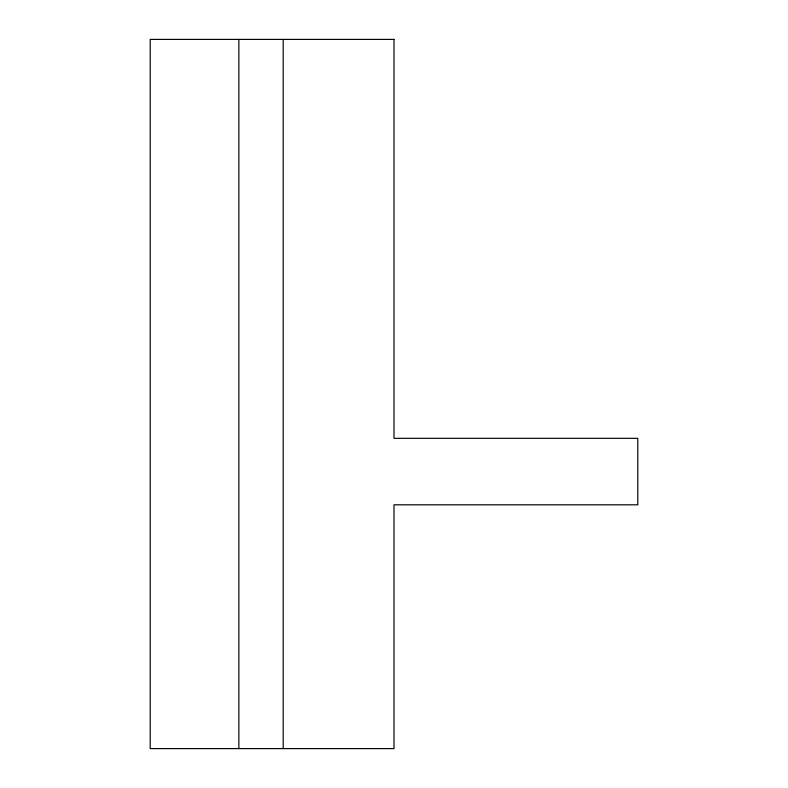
<?xml version="1.0" encoding="UTF-8"?>
<svg xmlns="http://www.w3.org/2000/svg" width="788" height="788" viewBox="0 0 788 788"><rect width="100%" height="100%" fill="white"/><g stroke="black" fill="none" stroke-linecap="round" stroke-linejoin="round"><path stroke-width="1.18" d="M283.188 39.4L283.188 748.6M238.862 39.4L238.862 748.6M394 39.4L150.213 39.4L150.213 748.6L394 748.6L394 504.812L637.788 504.812L637.788 438.325L394 438.325L394 39.4"/></g></svg>
